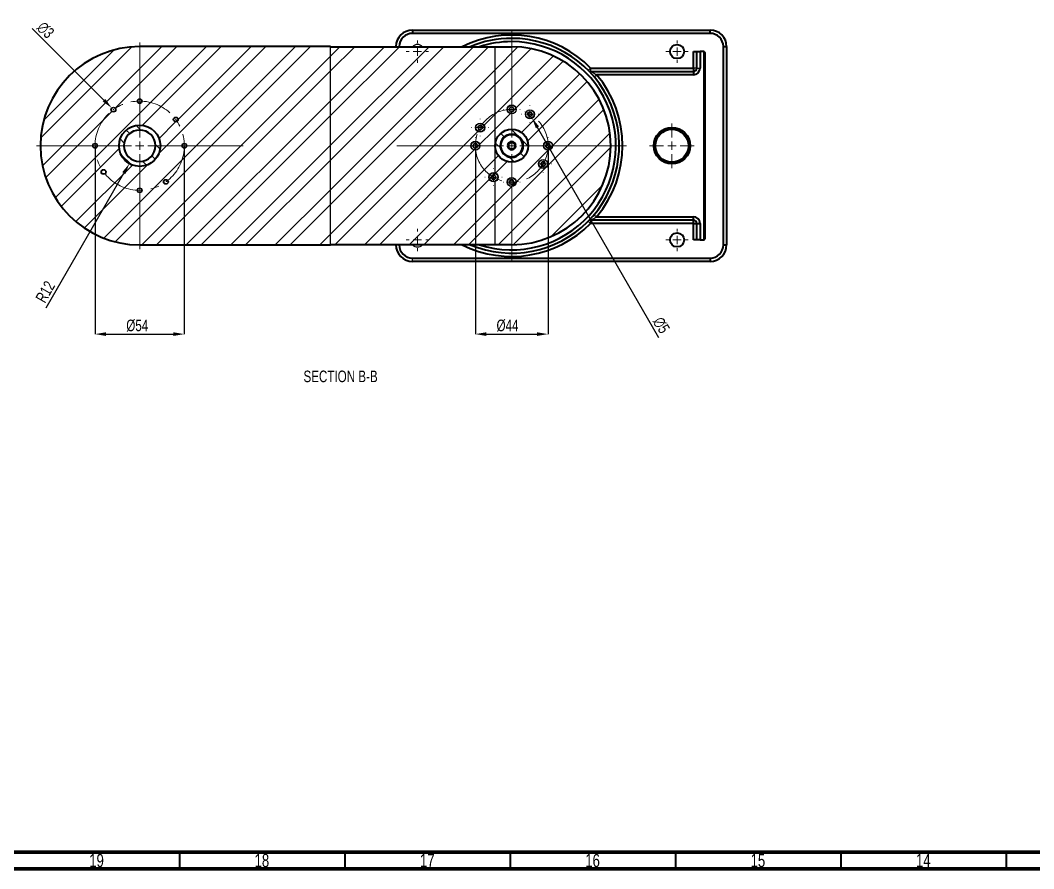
# Model space of a CAD drawing. Header units: millimetres. Extents: x 15 to 1184, y 5 to 836.
# Drawn here: x 251.4 to 557.8, y 5 to 261.8 of the extents above; entities that cross this region are included whole.
import ezdxf

# ---------------------------------------------------------------- set-up
doc = ezdxf.new("R2010")
doc.units = ezdxf.units.MM
doc.header["$PDSIZE"] = -1
doc.linetypes.add('CENTERX2', pattern=[20.32, 12.7, -2.54, 2.54, -2.54])
doc.layers.add('gachNet', color=3, linetype='Continuous', lineweight=9, plot=False)
doc.layers.add('lightNet', color=50, linetype='Continuous', lineweight=13)
doc.layers.add('mainNet', color=7, linetype='Continuous', lineweight=35)
doc.styles.add('SLDTEXTSTYLE0', font='TXT', dxfattribs={"width": 0.75})
doc.dimstyles.new('SLDDIMSTYLE0', dxfattribs={"dimtxt": 3.5, "dimasz": 3.302, "dimexe": 0, "dimexo": 0.0625, "dimgap": 0.875, "dimtad": 1, "dimdec": 0, "dimlfac": 2, "dimrnd": 1e-09, "dimzin": 12, "dimdsep": 46, "dimtxsty": 'SLDTEXTSTYLE0', "dimsah": 1, "dimcen": 0.09, "dimadec": 0, "dimazin": 3, "dimtfac": 1, "dimtdec": 0, "dimtofl": 0, "dimtmove": 0, "dimatfit": 3, "dimfxl": 1, "dimfrac": 2, "dimtolj": 1, "dimtzin": 12, "dimarcsym": 0})

# ---------------------------------------------------------------- blocks, each defined once
blk = doc.blocks.new('_D_24')
at = {"layer": 'Defpoints', "color": 0, "transparency": 16777216}
for p in [(388.97, 223.78), (410.97, 223.78), (410.97, 166.78)]:
    blk.add_point(p, dxfattribs=at)
at = {"layer": 'lightNet', "color": 0, "lineweight": -2, "transparency": 16777216}
for p, q in [((388.97, 223.72), (388.97, 166.78)), ((410.97, 223.72), (410.97, 166.78)), ((392.27, 166.78), (407.66, 166.78))]:
    blk.add_line(p, q, dxfattribs=at)
at = {"layer": 'lightNet', "color": 0, "transparency": 16777216}
for points in [[(392.27, 167.33), (392.27, 166.23), (388.97, 166.78)], [(407.66, 167.33), (407.66, 166.23), (410.97, 166.78)]]:
    blk.add_solid(points, dxfattribs=at)
at = {"layer": 'lightNet', "color": 0, "transparency": 16777216, "insert": (398.7, 171.16), "char_height": 3.5, "attachment_point": 2, "style": 'SLDTEXTSTYLE0'}
blk.add_mtext('\\A1;%%c44', dxfattribs=at)
blk = doc.blocks.new('_D_25')
at = {"layer": 'Defpoints', "color": 0, "transparency": 16777216}
for p in [(273.97, 223.78), (300.97, 223.78), (300.97, 166.78)]:
    blk.add_point(p, dxfattribs=at)
at = {"layer": 'lightNet', "color": 0, "lineweight": -2, "transparency": 16777216}
for p, q in [((273.97, 223.72), (273.97, 166.78)), ((300.97, 223.72), (300.97, 166.78)), ((277.27, 166.78), (297.66, 166.78))]:
    blk.add_line(p, q, dxfattribs=at)
at = {"layer": 'lightNet', "color": 0, "transparency": 16777216}
for points in [[(277.27, 167.33), (277.27, 166.23), (273.97, 166.78)], [(297.66, 167.33), (297.66, 166.23), (300.97, 166.78)]]:
    blk.add_solid(points, dxfattribs=at)
at = {"layer": 'lightNet', "color": 0, "transparency": 16777216, "insert": (286.74, 171.16), "char_height": 3.5, "attachment_point": 2, "style": 'SLDTEXTSTYLE0'}
blk.add_mtext('\\A1;%%c54', dxfattribs=at)
blk = doc.blocks.new('_D_26')
at = {"layer": 'Defpoints', "color": 0, "transparency": 16777216}
for p in [(279, 235.23), (280.06, 234.17)]:
    blk.add_point(p, dxfattribs=at)
at = {"layer": 'lightNet', "color": 0, "lineweight": -2, "transparency": 16777216}
for p, q in [((254.96, 259.28), (276.67, 237.57)), ((279.44, 234.7), (279.62, 234.7)), ((279.53, 234.61), (279.53, 234.79))]:
    blk.add_line(p, q, dxfattribs=at)
at = {"layer": 'lightNet', "color": 0, "transparency": 16777216}
blk.add_solid([(277.06, 237.96), (276.28, 237.18), (279, 235.23)], dxfattribs=at)
at = {"layer": 'lightNet', "color": 0, "transparency": 16777216, "insert": (258.67, 261.75), "char_height": 3.5, "attachment_point": 1, "rotation": 315, "style": 'SLDTEXTSTYLE0'}
blk.add_mtext('\\A1;∅3', dxfattribs=at)
blk = doc.blocks.new('_D_27')
at = {"layer": 'Defpoints', "color": 0, "transparency": 16777216}
for p in [(287.47, 223.78), (284.34, 218.37)]:
    blk.add_point(p, dxfattribs=at)
at = {"layer": 'lightNet', "color": 0, "lineweight": -2, "transparency": 16777216}
for p, q in [((287.38, 223.78), (287.56, 223.78)), ((287.47, 223.69), (287.47, 223.87)), ((259.14, 174.73), (282.69, 215.51))]:
    blk.add_line(p, q, dxfattribs=at)
at = {"layer": 'lightNet', "color": 0, "transparency": 16777216}
blk.add_solid([(282.21, 215.79), (283.17, 215.23), (284.34, 218.37)], dxfattribs=at)
at = {"layer": 'lightNet', "color": 0, "transparency": 16777216, "insert": (255.79, 177.67), "char_height": 3.5, "attachment_point": 1, "rotation": 60, "style": 'SLDTEXTSTYLE0'}
blk.add_mtext('\\A1;R12', dxfattribs=at)
blk = doc.blocks.new('_D_28')
at = {"layer": 'Defpoints', "color": 0, "transparency": 16777216}
for p in [(404.82, 234.43), (406.12, 232.18)]:
    blk.add_point(p, dxfattribs=at)
at = {"layer": 'lightNet', "color": 0, "lineweight": -2, "transparency": 16777216}
for p, q in [((405.38, 233.31), (405.56, 233.31)), ((405.47, 233.22), (405.47, 233.4)), ((444.51, 165.69), (407.77, 229.32))]:
    blk.add_line(p, q, dxfattribs=at)
at = {"layer": 'lightNet', "color": 0, "transparency": 16777216}
blk.add_solid([(408.24, 229.6), (407.29, 229.05), (406.12, 232.18)], dxfattribs=at)
at = {"layer": 'lightNet', "color": 0, "transparency": 16777216, "insert": (445.67, 172.42), "char_height": 3.5, "attachment_point": 1, "rotation": 300, "style": 'SLDTEXTSTYLE0'}
blk.add_mtext('\\A1;∅5', dxfattribs=at)
blk = doc.blocks.new('SW_CENTERMARKSYMBOL_8')
at = {"color": 0, "linetype": 'Continuous', "lineweight": 18}
for p, q in [((0, 2.5), (0, 34.75)), ((-2.5, 0), (-34.75, 0)), ((0, 0), (-1.25, 0)), ((0, 0), (0, 1.25)), ((0, 0), (0, -1.25)), ((0, 0), (1.25, 0)), ((2.5, 0), (34.75, 0)), ((0, -2.5), (0, -34.75))]:
    blk.add_line(p, q, dxfattribs=at)
blk = doc.blocks.new('SW_CENTERMARKSYMBOL_9')
at = {"color": 0, "linetype": 'Continuous', "lineweight": 18}
for p, q in [((0, 2.5), (0, 6.75)), ((-2.5, 0), (-6.75, 0)), ((0, 0), (-1.25, 0)), ((0, 0), (0, 1.25)), ((0, 0), (0, -1.25)), ((0, 0), (1.25, 0)), ((2.5, 0), (6.75, 0)), ((0, -2.5), (0, -6.75))]:
    blk.add_line(p, q, dxfattribs=at)
blk = doc.blocks.new('SW_CENTERMARKSYMBOL_10')
at = {"color": 0, "linetype": 'Continuous', "lineweight": 18}
for p, q in [((0, 2.5), (0, 3.375)), ((-2.5, 0), (-3.375, 0)), ((0, 0), (-1.25, 0)), ((0, 0), (0, 1.25)), ((0, 0), (0, -1.25)), ((0, 0), (1.25, 0)), ((2.5, 0), (3.375, 0)), ((0, -2.5), (0, -3.375))]:
    blk.add_line(p, q, dxfattribs=at)
blk = doc.blocks.new('SW_CENTERMARKSYMBOL_11')
at = {"color": 0, "linetype": 'Continuous', "lineweight": 18}
for p, q in [((0, 2.5), (0, 3.375)), ((-2.5, 0), (-3.375, 0)), ((0, 0), (-1.25, 0)), ((0, 0), (0, 1.25)), ((0, 0), (0, -1.25)), ((0, 0), (1.25, 0)), ((2.5, 0), (3.375, 0)), ((0, -2.5), (0, -3.375))]:
    blk.add_line(p, q, dxfattribs=at)
blk = doc.blocks.new('SW_CENTERMARKSYMBOL_12')
at = {"color": 0, "linetype": 'Continuous', "lineweight": 18}
for p, q in [((0, 2.5), (0, 3.375)), ((-2.5, 0), (-3.375, 0)), ((0, 0), (-1.25, 0)), ((0, 0), (0, 1.25)), ((0, 0), (0, -1.25)), ((0, 0), (1.25, 0)), ((2.5, 0), (3.375, 0)), ((0, -2.5), (0, -3.375))]:
    blk.add_line(p, q, dxfattribs=at)
blk = doc.blocks.new('SW_CENTERMARKSYMBOL_13')
at = {"color": 0, "linetype": 'Continuous', "lineweight": 18}
for p, q in [((0, 2.5), (0, 3.375)), ((-2.5, 0), (-3.375, 0)), ((0, 0), (-1.25, 0)), ((0, 0), (0, 1.25)), ((0, 0), (0, -1.25)), ((0, 0), (1.25, 0)), ((2.5, 0), (3.375, 0)), ((0, -2.5), (0, -3.375))]:
    blk.add_line(p, q, dxfattribs=at)
blk = doc.blocks.new('SW_CENTERMARKSYMBOL_14')
at = {"color": 0, "linetype": 'Continuous', "lineweight": 18}
for p, q in [((0, 2.5), (0, 31.25)), ((-2.5, 0), (-31.25, 0)), ((0, 0), (-1.25, 0)), ((0, 0), (0, 1.25)), ((0, 0), (0, -1.25)), ((0, 0), (1.25, 0)), ((2.5, 0), (31.25, 0)), ((0, -2.5), (0, -31.25))]:
    blk.add_line(p, q, dxfattribs=at)
blk = doc.blocks.new('SW_CENTERMARKSYMBOL_15')
at = {"color": 0, "linetype": 'Continuous', "lineweight": 18}
for p, q in [((-2.5, 0), (-2.625, 0)), ((0, 0), (-1.25, 0)), ((0, 2.5), (0, 2.625)), ((0, 0), (0, 1.25)), ((0, 0), (0, -1.25)), ((0, 0), (1.25, 0)), ((2.5, 0), (2.625, 0)), ((0, -2.5), (0, -2.625))]:
    blk.add_line(p, q, dxfattribs=at)
blk = doc.blocks.new('SW_CENTERMARKSYMBOL_16')
at = {"color": 0, "linetype": 'Continuous', "lineweight": 18}
for p, q in [((-2.5, 0), (-2.55, 0)), ((0, 0), (-1.25, 0)), ((0, 2.5), (0, 2.55)), ((0, 0), (0, 1.25)), ((0, 0), (0, -1.25)), ((0, 0), (1.25, 0)), ((2.5, 0), (2.55, 0)), ((0, -2.5), (0, -2.55))]:
    blk.add_line(p, q, dxfattribs=at)
blk = doc.blocks.new('SW_CENTERMARKSYMBOL_17')
at = {"color": 0, "linetype": 'Continuous', "lineweight": 18}
for p, q in [((-2.5, 0), (-2.625, 0)), ((0, 0), (-1.25, 0)), ((0, 2.5), (0, 2.625)), ((0, 0), (0, 1.25)), ((0, 0), (0, -1.25)), ((0, 0), (1.25, 0)), ((2.5, 0), (2.625, 0)), ((0, -2.5), (0, -2.625))]:
    blk.add_line(p, q, dxfattribs=at)
blk = doc.blocks.new('SW_CENTERMARKSYMBOL_18')
at = {"color": 0, "linetype": 'Continuous', "lineweight": 18}
for p, q in [((-2.5, 0), (-2.55, 0)), ((0, 0), (-1.25, 0)), ((0, 2.5), (0, 2.55)), ((0, 0), (0, 1.25)), ((0, 0), (0, -1.25)), ((0, 0), (1.25, 0)), ((2.5, 0), (2.55, 0)), ((0, -2.5), (0, -2.55))]:
    blk.add_line(p, q, dxfattribs=at)
blk = doc.blocks.new('SW_CENTERMARKSYMBOL_19')
at = {"color": 0, "linetype": 'Continuous', "lineweight": 18}
for p, q in [((-2.5, 0), (-2.625, 0)), ((0, 0), (-1.25, 0)), ((0, 2.5), (0, 2.625)), ((0, 0), (0, 1.25)), ((0, 0), (0, -1.25)), ((0, 0), (1.25, 0)), ((2.5, 0), (2.625, 0)), ((0, -2.5), (0, -2.625))]:
    blk.add_line(p, q, dxfattribs=at)
blk = doc.blocks.new('SW_CENTERMARKSYMBOL_20')
at = {"color": 0, "linetype": 'Continuous', "lineweight": 18}
for p, q in [((-2.5, 0), (-2.55, 0)), ((0, 0), (-1.25, 0)), ((0, 2.5), (0, 2.55)), ((0, 0), (0, 1.25)), ((0, 0), (0, -1.25)), ((0, 0), (1.25, 0)), ((2.5, 0), (2.55, 0)), ((0, -2.5), (0, -2.55))]:
    blk.add_line(p, q, dxfattribs=at)
blk = doc.blocks.new('SW_CENTERMARKSYMBOL_21')
at = {"color": 0, "linetype": 'Continuous', "lineweight": 18}
for p, q in [((-2.5, 0), (-2.625, 0)), ((0, 0), (-1.25, 0)), ((0, 2.5), (0, 2.625)), ((0, 0), (0, 1.25)), ((0, 0), (0, -1.25)), ((0, 0), (1.25, 0)), ((2.5, 0), (2.625, 0)), ((0, -2.5), (0, -2.625))]:
    blk.add_line(p, q, dxfattribs=at)
blk = doc.blocks.new('SW_CENTERMARKSYMBOL_22')
at = {"color": 0, "linetype": 'Continuous', "lineweight": 18}
for p, q in [((-2.5, 0), (-2.55, 0)), ((0, 0), (-1.25, 0)), ((0, 2.5), (0, 2.55)), ((0, 0), (0, 1.25)), ((0, 0), (0, -1.25)), ((0, 0), (1.25, 0)), ((2.5, 0), (2.55, 0)), ((0, -2.5), (0, -2.55))]:
    blk.add_line(p, q, dxfattribs=at)

msp = doc.modelspace()

# ---------------------------------------------------------------- hatches: boundary and pattern name
at = {"layer": 'gachNet'}
h = msp.add_hatch(dxfattribs=at)
h.set_pattern_fill('ANSI32', color=256, style=0)
edge = h.paths.add_edge_path(flags=0)
edge.add_arc((287.47, 223.78), 30, 90, 270)
edge.add_line((287.47, 193.78), (345.18, 193.78))
edge.add_line((345.18, 193.78), (345.18, 253.78))
edge.add_line((345.18, 253.78), (287.47, 253.78))
edge = h.paths.add_edge_path(flags=0)
edge.add_arc((300.97, 223.78), 0.725, 0, 360)
edge = h.paths.add_edge_path(flags=0)
edge.add_arc((287.47, 210.28), 0.725, 0, 360)
edge = h.paths.add_edge_path(flags=0)
edge.add_arc((273.97, 223.78), 0.725, 0, 360)
edge = h.paths.add_edge_path(flags=0)
edge.add_arc((287.47, 237.28), 0.725, 0, 360)
edge = h.paths.add_edge_path(flags=0)
edge.add_arc((298.39, 231.72), 0.725, 0, 360)
edge = h.paths.add_edge_path(flags=0)
edge.add_arc((279.53, 234.7), 0.725, 0, 360)
edge = h.paths.add_edge_path(flags=0)
edge.add_arc((276.55, 215.85), 0.725, 0, 360)
edge = h.paths.add_edge_path(flags=0)
edge.add_arc((295.4, 212.86), 0.725, 0, 360)
edge = h.paths.add_edge_path(flags=0)
edge.add_arc((287.47, 223.78), 6.25, 0, 360)
h = msp.add_hatch(dxfattribs=at)
h.set_pattern_fill('ANSI32', color=256, style=0)
edge = h.paths.add_edge_path(flags=0)
edge.add_line((394.97, 253.75), (345.18, 253.75))
edge.add_line((345.18, 253.75), (345.18, 193.82))
edge.add_line((345.18, 193.82), (394.97, 193.82))
edge.add_line((394.97, 193.82), (394.97, 213.73))
edge.add_arc((394.47, 214.26), 0.725, 46.3972, 313.6028, ccw=False)
edge.add_line((394.97, 214.78), (394.97, 223.78))
edge.add_line((394.97, 223.78), (394.97, 253.75))
edge = h.paths.add_edge_path(flags=0)
edge.add_arc((388.97, 223.78), 0.725, 0, 360)
edge = h.paths.add_edge_path(flags=0)
edge.add_arc((390.44, 229.28), 0.725, 0, 360)
h = msp.add_hatch(dxfattribs=at)
h.set_pattern_fill('ANSI32', color=256, style=0)
edge = h.paths.add_edge_path(flags=0)
edge.add_line((394.97, 253.75), (394.97, 223.78))
edge.add_arc((399.97, 223.78), 5, 0, 360)
edge.add_line((394.97, 223.78), (394.97, 214.78))
edge.add_arc((394.47, 214.26), 0.725, -46.3972, 46.3972, ccw=False)
edge.add_line((394.97, 213.73), (394.97, 193.82))
edge.add_line((394.97, 193.82), (399.97, 193.82))
edge.add_arc((399.97, 223.78), 29.96, 270, 450)
edge.add_line((399.97, 253.75), (394.97, 253.75))
edge = h.paths.add_edge_path(flags=0)
edge.add_arc((409.49, 218.28), 0.725, 0, 360)
edge = h.paths.add_edge_path(flags=0)
edge.add_arc((405.47, 233.31), 0.725, 0, 360)
edge = h.paths.add_edge_path(flags=0)
edge.add_arc((399.97, 234.78), 0.725, 0, 360)
edge = h.paths.add_edge_path(flags=0)
edge.add_arc((410.97, 223.78), 0.725, 0, 360)
edge = h.paths.add_edge_path(flags=0)
edge.add_arc((399.97, 212.78), 0.725, 0, 360)
h = msp.add_hatch(dxfattribs=at)
h.set_pattern_fill('ANSI31', color=256, angle=90, style=0)
edge = h.paths.add_edge_path(flags=0)
edge.add_arc((287.47, 223.78), 6.25, 180, 360)
edge.add_arc((287.47, 223.78), 6.25, 0, 180)
edge = h.paths.add_edge_path(flags=0)
edge.add_arc((287.47, 223.78), 4.75, 180, 360, ccw=False)
edge.add_arc((287.47, 223.78), 4.75, 0, 180, ccw=False)
h = msp.add_hatch(dxfattribs=at)
h.set_pattern_fill('ANSI31', color=256, angle=90, style=0)
edge = h.paths.add_edge_path(flags=0)
edge.add_arc((399.97, 223.78), 5, 180, 360)
edge.add_arc((399.97, 223.78), 5, 0, 180)
edge = h.paths.add_edge_path(flags=0)
edge.add_arc((399.97, 223.78), 3.5, 180, 360, ccw=False)
edge.add_arc((399.97, 223.78), 3.5, 0, 180, ccw=False)

# ---------------------------------------------------------------- linework, layer by layer
at = {"color": 7, "linetype": 'Continuous', "lineweight": 25}
for p, q in [((345.18, 193.78), (345.18, 253.78)), ((364.97, 253.78), (365.97, 253.78)), ((364.97, 253.75), (364.97, 253.78)), ((365.97, 253.78), (365.97, 253.75)), ((394.97, 223.78), (394.97, 253.75)), ((458.17, 252.28), (458.42, 252.03)), ((423.84, 247.28), (423.13, 246.58)), ((423.84, 247.28), (423.84, 246.28)), ((424.89, 244.64), (425.66, 245.28)), ((455.92, 247.28), (454.92, 247.28)), ((455.92, 247.28), (456.92, 247.28)), ((399.23, 234.78), (399.6, 235.42)), ((399.6, 234.14), (399.23, 234.78)), ((400.34, 235.42), (399.6, 235.42)), ((399.6, 234.14), (400.34, 234.14)), ((400.71, 234.78), (400.34, 235.42)), ((400.71, 234.78), (400.34, 234.14)), ((404.73, 233.31), (405.1, 233.95)), ((405.1, 232.67), (404.73, 233.31)), ((405.84, 233.95), (405.1, 233.95)), ((406.21, 233.31), (405.84, 233.95)), ((406.21, 233.31), (405.84, 232.67)), ((389.75, 229.56), (390.34, 230.01)), ((391.02, 229.74), (390.34, 230.01)), ((405.1, 232.67), (405.84, 232.67)), ((389.75, 229.56), (389.86, 228.83)), ((389.86, 228.83), (390.54, 228.55)), ((391.13, 229.01), (390.54, 228.55)), ((391.02, 229.74), (391.13, 229.01)), ((399.97, 227.13), (399.97, 227.28)), ((388.23, 223.78), (388.6, 224.42)), ((388.6, 223.14), (388.23, 223.78)), ((389.34, 224.42), (388.6, 224.42)), ((389.71, 223.78), (389.34, 224.42)), ((389.71, 223.78), (389.34, 223.14)), ((398.97, 223.78), (398.72, 223.78)), ((401.22, 223.78), (400.97, 223.78)), ((410.23, 223.78), (410.6, 224.42)), ((410.6, 223.14), (410.23, 223.78)), ((411.34, 224.42), (410.6, 224.42)), ((411.71, 223.78), (411.34, 224.42)), ((411.71, 223.78), (411.34, 223.14)), ((388.6, 223.14), (389.34, 223.14)), ((410.6, 223.14), (411.34, 223.14)), ((399.97, 220.28), (399.97, 220.43)), ((408.75, 218.28), (409.12, 218.92)), ((409.12, 217.64), (408.75, 218.28)), ((409.86, 218.92), (409.12, 218.92)), ((409.12, 217.64), (409.86, 217.64)), ((410.23, 218.28), (409.86, 218.92)), ((410.23, 218.28), (409.86, 217.64)), ((393.73, 214.26), (394.1, 214.9)), ((394.84, 214.9), (394.1, 214.9)), ((395.21, 214.26), (394.84, 214.9)), ((394.1, 213.62), (393.73, 214.26)), ((394.1, 213.62), (394.84, 213.62)), ((395.21, 214.26), (394.84, 213.62)), ((399.23, 212.78), (399.6, 213.42)), ((399.6, 212.14), (399.23, 212.78)), ((400.34, 213.42), (399.6, 213.42)), ((399.6, 212.14), (400.34, 212.14)), ((400.71, 212.78), (400.34, 213.42)), ((400.71, 212.78), (400.34, 212.14)), ((424.89, 202.92), (425.66, 202.28)), ((423.84, 200.28), (423.13, 200.98)), ((423.84, 201.28), (423.84, 200.28)), ((364.97, 193.78), (364.97, 193.82)), ((364.97, 193.78), (365.97, 193.78)), ((365.97, 193.82), (365.97, 193.78)), ((369.97, 188.78), (369.97, 189.78))]:
    msp.add_line(p, q, dxfattribs=at)
at = {"color": 8, "linetype": 'Continuous', "lineweight": 25}
for p, q in [((394.97, 215.54), (394.97, 223.78)), ((394.97, 193.82), (394.97, 212.97))]:
    msp.add_line(p, q, dxfattribs=at)
at = {"color": 7, "linetype": 'Continuous', "lineweight": 70}
for p, q in [((1179, 10), (20, 10)), ((1184, 5), (15, 5))]:
    msp.add_line(p, q, dxfattribs=at)
at = {"color": 7, "linetype": 'Continuous', "lineweight": 35}
for p, q in [((299.5, 10), (299.5, 5)), ((349.5, 10), (349.5, 5)), ((399.5, 10), (399.5, 5)), ((449.5, 10), (449.5, 5)), ((499.5, 10), (499.5, 5)), ((549.5, 10), (549.5, 5))]:
    msp.add_line(p, q, dxfattribs=at)
at = {"color": 7, "linetype": 'CENTERX2', "lineweight": 18}
for centre, radius in [((287.47, 223.78), 13.5), ((399.97, 223.78), 11)]:
    msp.add_circle(centre, radius, dxfattribs=at)
at = {"color": 7, "linetype": 'Continuous', "lineweight": 25}
for centre, radius in [((287.47, 237.28), 0.75), ((287.47, 237.28), 0.61), ((399.97, 234.78), 1.38), ((399.97, 234.78), 1.3), ((279.53, 234.7), 0.75), ((279.53, 234.7), 0.61), ((405.47, 233.31), 1.38), ((405.47, 233.31), 1.3), ((298.39, 231.72), 0.75), ((298.39, 231.72), 0.61), ((390.44, 229.28), 1.38), ((390.44, 229.28), 1.3), ((273.97, 223.78), 0.75), ((273.97, 223.78), 0.61), ((300.97, 223.78), 0.75), ((300.97, 223.78), 0.61), ((388.97, 223.78), 1.38), ((388.97, 223.78), 1.3), ((410.97, 223.78), 1.38), ((410.97, 223.78), 1.3), ((409.49, 218.28), 1.38), ((409.49, 218.28), 1.3), ((276.55, 215.85), 0.75), ((276.55, 215.85), 0.61), ((394.47, 214.26), 1.38), ((394.47, 214.26), 1.3), ((295.4, 212.86), 0.75), ((295.4, 212.86), 0.61), ((399.97, 212.78), 1.37), ((399.97, 212.78), 1.3), ((287.47, 210.28), 0.75), ((287.47, 210.28), 0.61)]:
    msp.add_circle(centre, radius, dxfattribs=at)
for centre, radius, start, end in [((371.47, 252.28), 2.13, 90, 136.4564), ((371.47, 252.28), 2.13, 43.5436, 90), ((423.84, 247.28), 1, 224.5469, 270), ((399.97, 234.78), 0.64, 150, 210), ((399.97, 234.78), 0.64, 90, 150), ((399.97, 234.78), 0.64, 210, 270), ((399.97, 234.78), 0.64, 30, 90), ((399.97, 234.78), 0.64, 270, 330), ((399.97, 234.78), 0.64, 330, 30), ((405.47, 233.31), 0.64, 150, 210), ((405.47, 233.31), 0.64, 90, 150), ((405.47, 233.31), 0.64, 210, 270), ((405.47, 233.31), 0.64, 30, 90), ((405.47, 233.31), 0.64, 270, 330), ((405.47, 233.31), 0.64, 330, 30), ((287.47, 223.78), 6.25, 0, 180), ((390.44, 229.28), 0.64, 68.1109, 128.1109), ((390.44, 229.28), 0.64, 8.1109, 68.1109), ((390.44, 229.28), 0.64, 128.1109, 188.1109), ((390.44, 229.28), 0.64, 188.1109, 248.1109), ((390.44, 229.28), 0.64, 248.1109, 308.1109), ((390.44, 229.28), 0.64, 308.1109, 8.1109), ((399.97, 223.78), 5, 0, 180), ((287.47, 223.78), 6.25, 180, 0), ((388.97, 223.78), 0.64, 150, 210), ((388.97, 223.78), 0.64, 90, 150), ((388.97, 223.78), 0.64, 30, 90), ((388.97, 223.78), 0.64, 330, 30), ((399.97, 223.78), 5, 180, 0), ((410.97, 223.78), 0.64, 150, 210), ((410.97, 223.78), 0.64, 90, 150), ((410.97, 223.78), 0.64, 30, 90), ((410.97, 223.78), 0.64, 330, 30), ((388.97, 223.78), 0.64, 210, 270), ((388.97, 223.78), 0.64, 270, 330), ((410.97, 223.78), 0.64, 210, 270), ((410.97, 223.78), 0.64, 270, 330), ((409.49, 218.28), 0.64, 150, 210), ((409.49, 218.28), 0.64, 90, 150), ((409.49, 218.28), 0.64, 210, 270), ((409.49, 218.28), 0.64, 30, 90), ((409.49, 218.28), 0.64, 270, 330), ((409.49, 218.28), 0.64, 330, 30), ((394.47, 214.26), 0.64, 150, 210), ((394.47, 214.26), 0.64, 90, 150), ((394.47, 214.26), 0.64, 30, 90), ((394.47, 214.26), 0.64, 330, 30), ((394.47, 214.26), 0.64, 210, 270), ((394.47, 214.26), 0.64, 270, 330), ((399.97, 212.78), 0.64, 150, 210), ((399.97, 212.78), 0.64, 90, 150), ((399.97, 212.78), 0.64, 210, 270), ((399.97, 212.78), 0.64, 30, 90), ((399.97, 212.78), 0.64, 270, 330), ((399.97, 212.78), 0.64, 330, 30), ((423.84, 200.28), 1, 90, 135.4531), ((371.47, 195.28), 2.13, 223.5436, 316.4564)]:
    msp.add_arc(centre, radius, start, end, dxfattribs=at)
for points, knots in [([(423.84, 246.28), (423.85, 246.28), (423.86, 246.27), (423.92, 246.24), (424.05, 246.17), (424.42, 245.98), (424.98, 245.68), (425.44, 245.41), (425.66, 245.28)], [0, 0, 0, 0, 0.069501, 0.10741, 0.190369, 0.359142, 0.693089, 1, 1, 1, 1]), ([(423.84, 201.28), (423.85, 201.28), (423.86, 201.29), (423.94, 201.33), (424.13, 201.43), (424.55, 201.65), (425.08, 201.94), (425.48, 202.18), (425.66, 202.28)], [0, 0, 0, 0, 0.0669124, 0.1126367, 0.2392829, 0.4451513, 0.7457673, 1, 1, 1, 1])]:
    msp.add_open_spline(points, degree=3, knots=knots, dxfattribs=at)
at = {"layer": 'mainNet'}
for p, q in [((369.97, 258.78), (369.97, 257.78)), ((369.97, 258.78), (459.97, 258.78)), ((459.97, 257.78), (369.97, 257.78)), ((459.97, 257.78), (459.97, 258.78)), ((345.18, 253.78), (287.47, 253.78)), ((345.18, 253.75), (394.97, 253.75)), ((394.97, 253.75), (399.97, 253.75)), ((454.92, 247.28), (454.92, 252.28)), ((454.92, 252.28), (455.92, 252.28)), ((455.92, 247.28), (455.92, 252.28)), ((455.92, 252.28), (456.92, 252.28)), ((456.92, 252.28), (456.92, 247.28)), ((458.17, 252.28), (456.92, 252.28)), ((458.17, 195.28), (458.17, 252.28)), ((458.42, 252.03), (458.42, 195.53)), ((463.97, 193.78), (463.97, 253.78)), ((463.97, 253.78), (464.97, 253.78)), ((464.97, 253.78), (464.97, 193.78)), ((423.84, 247.28), (454.92, 247.28)), ((423.84, 246.28), (454.92, 246.28)), ((454.92, 245.28), (425.66, 245.28)), ((454.92, 247.28), (454.92, 246.28)), ((454.92, 246.28), (454.92, 245.28)), ((425.66, 202.28), (454.92, 202.28)), ((454.92, 201.28), (454.92, 202.28)), ((454.92, 201.28), (423.84, 201.28)), ((454.92, 200.28), (423.84, 200.28)), ((454.92, 200.28), (454.92, 201.28)), ((454.92, 200.28), (455.92, 200.28)), ((454.92, 195.28), (454.92, 200.28)), ((455.92, 200.28), (456.92, 200.28)), ((455.92, 195.28), (455.92, 200.28)), ((456.92, 200.28), (456.92, 195.28)), ((287.47, 193.78), (345.18, 193.78)), ((394.97, 193.82), (345.18, 193.82)), ((399.97, 193.82), (394.97, 193.82)), ((455.92, 195.28), (454.92, 195.28)), ((456.92, 195.28), (455.92, 195.28)), ((456.92, 195.28), (458.17, 195.28)), ((458.17, 195.28), (458.42, 195.53)), ((463.97, 193.78), (464.97, 193.78)), ((369.97, 189.78), (459.97, 189.78)), ((459.97, 188.78), (369.97, 188.78)), ((459.97, 189.78), (459.97, 188.78))]:
    msp.add_line(p, q, dxfattribs=at)
for centre, radius in [((449.97, 252.28), 2.13), ((287.47, 223.78), 6.25), ((399.97, 223.78), 5), ((448.42, 223.78), 5.5), ((448.42, 223.78), 5), ((449.97, 195.28), 2.12)]:
    msp.add_circle(centre, radius, dxfattribs=at)
for centre, radius, start, end in [((369.97, 253.78), 5, 90, 180), ((369.97, 253.78), 4, 90, 180), ((459.97, 253.78), 5, 0, 90), ((459.97, 253.78), 4, 0, 90), ((399.97, 223.78), 33.5, 44.5469, 116.5627), ((399.97, 223.78), 32.5, 247.2154, 90), ((399.97, 223.78), 32.5, 90, 112.7846), ((399.97, 223.78), 31.5, 90, 107.9667), ((399.97, 223.78), 31.5, 252.0333, 90), ((287.47, 223.78), 30, 90, 270), ((399.97, 223.78), 29.96, 270, 90), ((399.97, 223.78), 33.5, 320.0745, 39.9255), ((454.92, 247.28), 2, 270, 0), ((454.92, 247.28), 1, 270, 0), ((287.47, 223.78), 4.75, 0, 180), ((399.97, 223.78), 3.5, 0, 180), ((399.97, 223.78), 3.35, 90, 270), ((399.97, 223.78), 3.35, 270, 90), ((287.47, 223.78), 4.75, 180, 0), ((399.97, 223.78), 3.5, 180, 0), ((399.97, 223.78), 1.25, 0, 180), ((399.97, 223.78), 1.25, 180, 0), ((399.97, 223.78), 1, 0, 180), ((399.97, 223.78), 1, 180, 0), ((454.92, 200.28), 2, 0, 90), ((399.97, 223.78), 33.5, 243.4373, 315.4531), ((454.92, 200.28), 1, 0, 90), ((369.97, 193.78), 5, 180, 270), ((369.97, 193.78), 4, 180, 270), ((459.97, 193.78), 4, 270, 0), ((459.97, 193.78), 5, 270, 0)]:
    msp.add_arc(centre, radius, start, end, dxfattribs=at)

# ---------------------------------------------------------------- block references
at = {"color": 7, "linetype": 'Continuous', "lineweight": 0}
for name, p in [('SW_CENTERMARKSYMBOL_8', (399.97, 223.78)), ('SW_CENTERMARKSYMBOL_14', (287.47, 223.78)), ('SW_CENTERMARKSYMBOL_12', (371.47, 252.28)), ('SW_CENTERMARKSYMBOL_10', (449.97, 252.28)), ('SW_CENTERMARKSYMBOL_16', (399.97, 234.78)), ('SW_CENTERMARKSYMBOL_17', (405.47, 233.31)), ('SW_CENTERMARKSYMBOL_15', (390.44, 229.28)), ('SW_CENTERMARKSYMBOL_9', (448.42, 223.78)), ('SW_CENTERMARKSYMBOL_22', (388.97, 223.78)), ('SW_CENTERMARKSYMBOL_18', (410.97, 223.78)), ('SW_CENTERMARKSYMBOL_19', (409.49, 218.28)), ('SW_CENTERMARKSYMBOL_21', (394.47, 214.26)), ('SW_CENTERMARKSYMBOL_20', (399.97, 212.78)), ('SW_CENTERMARKSYMBOL_13', (371.47, 195.28)), ('SW_CENTERMARKSYMBOL_11', (449.97, 195.28))]:
    msp.add_blockref(name, p, dxfattribs=at)

# ---------------------------------------------------------------- texts
at = {"color": 7, "linetype": 'Continuous', "lineweight": 0, "attachment_point": 2, "style": 'SLDTEXTSTYLE0'}
for s, insert, char_height in [('SECTION B-B', (348.22, 155.74), 3.5), ('19', (274.42, 9.47), 3.969), ('18', (324.42, 9.47), 3.969), ('17', (374.42, 9.47), 3.969), ('16', (424.42, 9.47), 3.969), ('15', (474.42, 9.47), 3.969), ('14', (524.42, 9.47), 3.969)]:
    msp.add_mtext(s, dxfattribs=dict(at, insert=insert, char_height=char_height))

# ---------------------------------------------------------------- dimensions: what is measured, and where the dimension line sits
at = {"layer": 'lightNet'}
for p1, p2, picture, middle in [((280.06, 234.17), (279, 235.23), '_D_26', (257.13, 257.11)), ((404.82, 234.43), (406.12, 232.18), '_D_28', (442.98, 168.34))]:
    dim = msp.add_diameter_dim_2p(p1=p1, p2=p2, dimstyle='SLDDIMSTYLE0', dxfattribs=at)
    dim.commit()
    dim.dimension.update_dxf_attribs({"geometry": picture, "text_midpoint": middle, "dimtype": 163})
dim = msp.add_radius_dim(center=(287.4668, 223.7821), mpoint=(284.3418, 218.3695), dimstyle='SLDDIMSTYLE0', dxfattribs=at)
dim.commit()
dim.dimension.update_dxf_attribs({"geometry": '_D_27', "text_midpoint": (261.1124, 178.135), "dimtype": 164})
for base, p1, p2, picture, middle in [((300.97, 166.78), (273.97, 223.78), (300.97, 223.78), '_D_25', (286.74, 166.78)), ((410.97, 166.78), (388.97, 223.78), (410.97, 223.78), '_D_24', (398.7, 166.78))]:
    dim = msp.add_linear_dim(base=base, p1=p1, p2=p2, text='%%c<>', dimstyle='SLDDIMSTYLE0', dxfattribs=at)
    dim.commit()
    dim.dimension.update_dxf_attribs({"geometry": picture, "text_midpoint": middle, "dimtype": 160})

doc.saveas('drawing.dxf')
